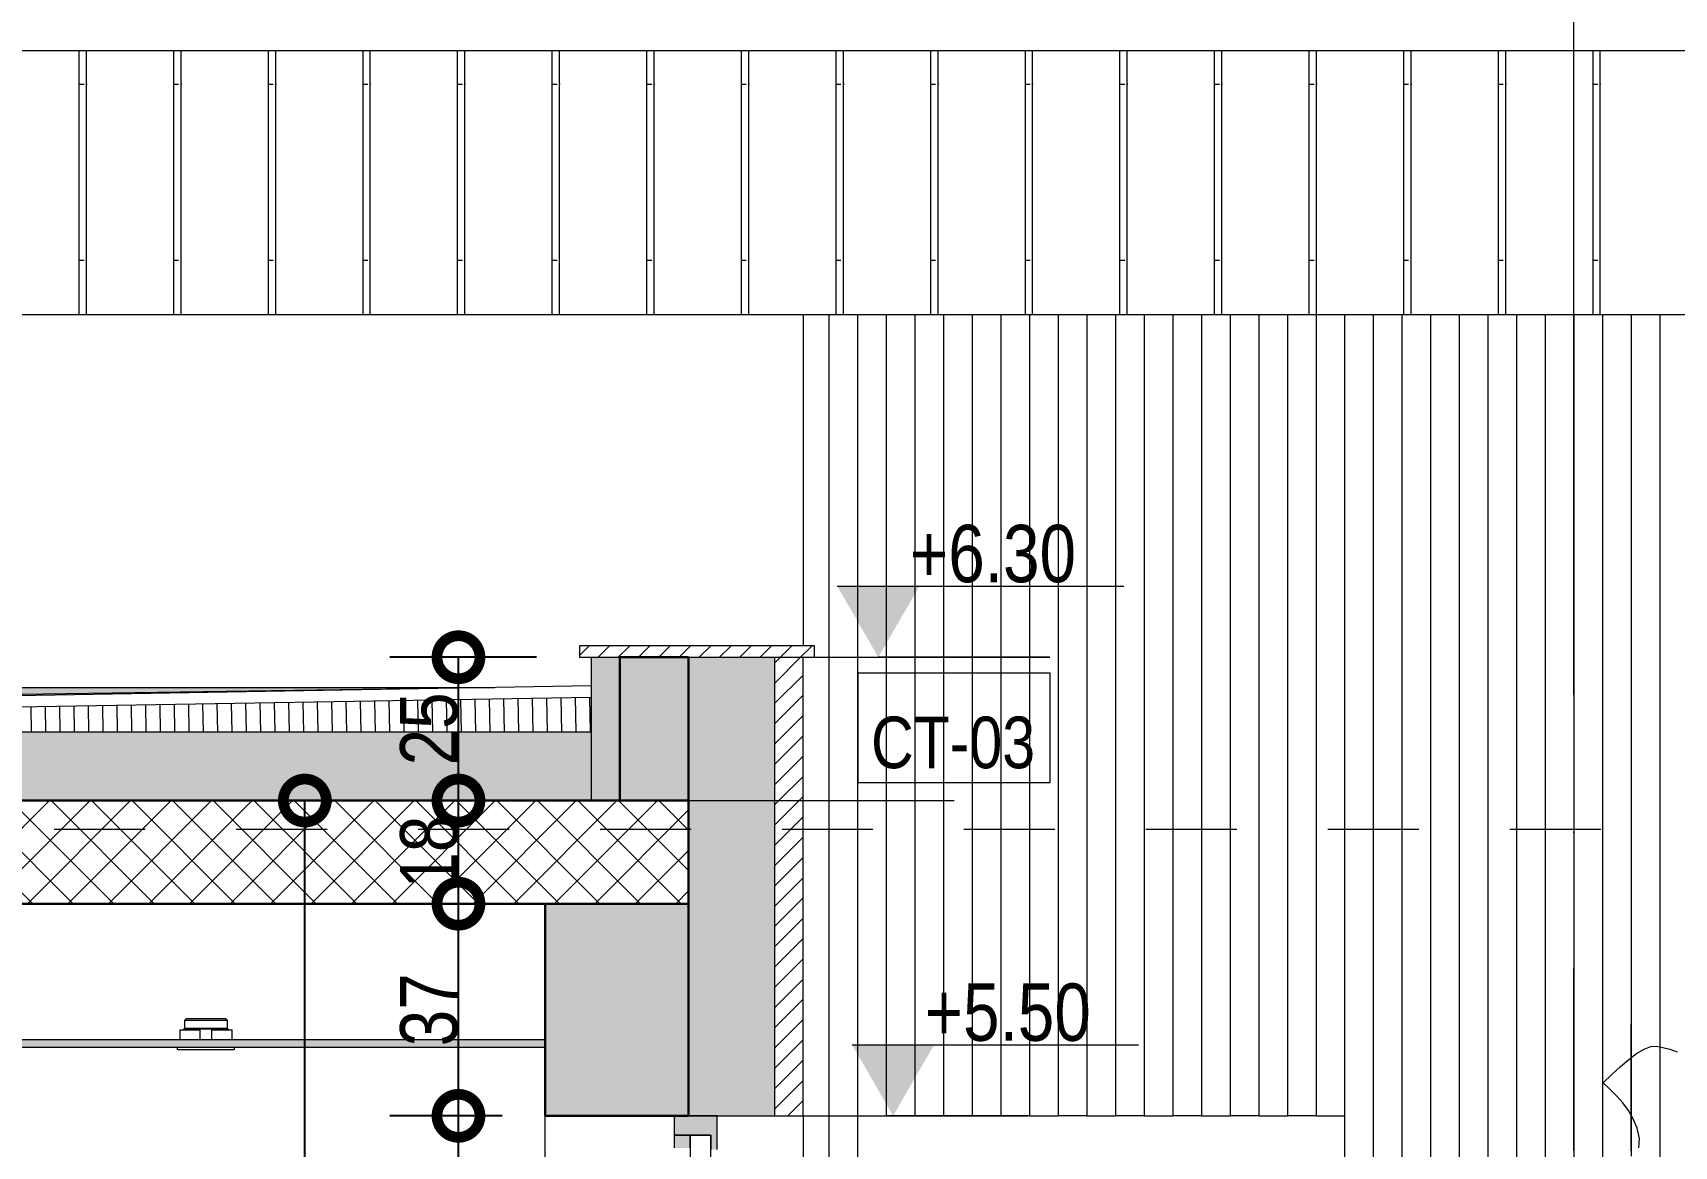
# Model space of a CAD drawing. Header units: centimetres. Extents: x 0 to 25250, y 0 to 2250.
# Drawn here: x 18786.9 to 19073.3, y 1935.1 to 2129.3 of the extents above; entities that cross this region are included whole.
import ezdxf

# ---------------------------------------------------------------- set-up
doc = ezdxf.new("R2010")
doc.units = ezdxf.units.CM
doc.linetypes.add('23-View-1$0$Dash', pattern=[31.75, 15.875, -15.875])
doc.linetypes.add('23-View-1$0$Dash dot', pattern=[79.375, 31.75, -23.8125, 0, -23.8125])
for name, color, linetype, lineweight in [('A-ANNO-DIMS', 7, 'Continuous', 9), ('A-ANNO-NOTE', 7, 'Continuous', 9), ('A-CLNG', 7, 'Continuous', 15), ('A-CLNG-PATT', 7, 'Continuous', 15), ('A-DETL', 7, 'Continuous', 9), ('A-FLOR-FNSH', 7, 'Continuous', 9), ('A-FLOR-LEVL', 7, 'Continuous', 9), ('A-FLOR-PATT', 7, 'Continuous', 9), ('A-GLAZ', 7, 'Continuous', 5), ('A-GLAZ-CWMG', 7, 'Continuous', 9), ('A-ROOF', 7, 'Continuous', 9), ('A-ROOF-FNSH', 7, 'Continuous', 9), ('A-ROOF-PATT', 7, 'Continuous', 9), ('A-WALL', 7, 'Continuous', 9), ('A-WALL-FNSH', 7, 'Continuous', 9), ('A-WALL-IDEN', 7, 'Continuous', 9), ('A-WALL-PATT', 7, 'Continuous', 9), ('E-LITE-EQPM', 7, 'Continuous', 9), ('G-ANNO-DIMS', 7, 'Continuous', 9), ('L-PLNT', 7, 'Continuous', 15), ('S-GRID', 7, 'Continuous', 9)]:
    doc.layers.add(name, color=color, linetype=linetype, lineweight=lineweight)
doc.styles.add('23-View-1$0$Arial Narrow_1', font='ARIALN.TTF', dxfattribs={"height": 10})
doc.styles.add('23-View-1$0$Arial Narrow_2', font='ARIALN.TTF', dxfattribs={"height": 9})
doc.dimstyles.new('23-View-1$0$TEC_DIM', dxfattribs={"dimscale": 30.48, "dimtxt": 10.23431, "dimasz": 0.492126, "dimexe": 0.393701, "dimexo": 0.246063, "dimgap": 0, "dimtad": 1, "dimdec": 0, "dimzin": 0, "dimdsep": 46, "dimtxsty": '23-View-1$0$Arial Narrow_1', "dimblk1": '23-View-1$0$_DotSmall', "dimblk2": '23-View-1$0$_DotSmall', "dimsah": 1, "dimcen": 0.09, "dimazin": 0, "dimtfac": 1, "dimtdec": 4, "dimtix": 1, "dimtmove": 0, "dimatfit": 3, "dimfxl": 1, "dimtvp": 1, "dimtolj": 1, "dimtzin": 0, "dimarcsym": 2})
pattern_1 = [(45, (18835.914, 1723.288), (-1.767767, 1.767767), [])]

# ---------------------------------------------------------------- blocks, each defined once
blk = doc.blocks.new('Rectangular Mullion - TEC_LAMEL-V2-Б-Б')
at = {"layer": 'A-GLAZ-CWMG', "color": 253, "true_color": 0xaaaaaa}
for p, q in [((-439.09, 689.76), (-434.09, 689.76)), ((-439.09, 689.76), (-439.09, 560.15)), ((-434.09, 689.76), (-434.09, 562.04)), ((-439.09, 550.12), (-439.09, 542.98))]:
    blk.add_line(p, q, dxfattribs=at)
at = {"layer": 'A-GLAZ-CWMG', "color": 254, "true_color": 0xd5d5d5}
for p, q in [((-434.09, 562.04), (-434.09, 551.12)), ((-439.09, 560.15), (-439.09, 551.29)), ((-439.09, 551.12), (-439.09, 550.12)), ((-434.09, 551.1), (-434.09, 547.52)), ((-434.09, 547.51), (-434.09, 402.95))]:
    blk.add_line(p, q, dxfattribs=at)
blk = doc.blocks.new('Rectangular Mullion - TEC_LAMEL-V3-Б-Б')
at = {"layer": 'A-GLAZ-CWMG', "color": 253, "true_color": 0xaaaaaa}
for p, q in [((-449.09, 689.76), (-444.09, 689.76)), ((-449.09, 689.76), (-449.09, 540.1)), ((-444.09, 689.76), (-444.09, 541.19))]:
    blk.add_line(p, q, dxfattribs=at)
blk = doc.blocks.new('Rectangular Mullion - TEC_LAMEL-V4-Б-Б')
at = {"layer": 'A-GLAZ-CWMG', "color": 253, "true_color": 0xaaaaaa}
for p, q in [((-459.09, 689.76), (-454.09, 689.76)), ((-459.09, 689.76), (-459.09, 537.97)), ((-454.09, 689.76), (-454.09, 539))]:
    blk.add_line(p, q, dxfattribs=at)
blk = doc.blocks.new('Rectangular Mullion - TEC_LAMEL-V5-Б-Б')
at = {"layer": 'A-GLAZ-CWMG', "color": 253, "true_color": 0xaaaaaa}
for p, q in [((-469.09, 689.76), (-464.09, 689.76)), ((-469.09, 689.76), (-469.09, 539.4)), ((-464.09, 689.76), (-464.09, 537.69))]:
    blk.add_line(p, q, dxfattribs=at)
blk = doc.blocks.new('Rectangular Mullion - TEC_LAMEL-V6-Б-Б')
at = {"layer": 'A-GLAZ-CWMG', "color": 253, "true_color": 0xaaaaaa}
for p, q in [((-479.09, 689.76), (-474.09, 689.76)), ((-479.09, 689.76), (-479.09, 536.9)), ((-474.09, 689.76), (-474.09, 539.3))]:
    blk.add_line(p, q, dxfattribs=at)
blk = doc.blocks.new('Planting_RPC_Tree_Deciduous - Blue_Berry_Elder-4_5_Meters-1824323-Б-Б')
at = {"layer": 'L-PLNT', "color": 253, "true_color": 0xaaaaaa}
for p, q in [((-439.09, 565.92), (-439.09, 566)), ((-439.09, 566), (-439.09, 565.89)), ((-439.09, 565.76), (-439.09, 565.92)), ((-439.09, 565.89), (-439.09, 565.51)), ((-439.09, 565.59), (-439.09, 565.76)), ((-439.09, 565.51), (-439.09, 565.59)), ((-439.09, 564.38), (-439.09, 565.51)), ((-439.09, 565.51), (-439.09, 564.76)), ((-439.09, 564.76), (-439.09, 563.88)), ((-439.09, 561.42), (-439.09, 564.38)), ((-439.09, 563.88), (-439.09, 563.07)), ((-439.09, 563.07), (-439.09, 562.23)), ((-439.09, 562.23), (-439.09, 561.26)), ((-439.09, 557.27), (-439.09, 561.42)), ((-438.14, 560.86), (-436.85, 561.64)), ((-436.85, 561.64), (-435.67, 562.09)), ((-435.67, 562.09), (-434.64, 562.14)), ((-434.64, 562.14), (-433.56, 561.94)), ((-433.56, 561.94), (-432.32, 561.62)), ((-432.32, 561.62), (-431.04, 561.19)), ((-442.47, 557.22), (-440.97, 558.58)), ((-440.97, 558.58), (-439.52, 559.82)), ((-439.52, 559.82), (-438.14, 560.86)), ((-439.09, 561.26), (-439.09, 560.06)), ((-439.09, 560.06), (-439.09, 558.52)), ((-439.09, 558.52), (-439.09, 556.53)), ((-443.99, 555.78), (-442.47, 557.22)), ((-442.79, 554.66), (-443.99, 555.78)), ((-439.09, 552.56), (-439.09, 557.27)), ((-439.09, 556.53), (-439.09, 554.13)), ((-441.63, 553.5), (-442.79, 554.66)), ((-440.54, 552.27), (-441.63, 553.5)), ((-439.09, 554.13), (-439.09, 551.55)), ((-439.56, 550.95), (-440.54, 552.27)), ((-438.73, 549.49), (-439.56, 550.95)), ((-439.09, 547.95), (-439.09, 552.56)), ((-439.09, 551.55), (-439.09, 548.95)), ((-439.09, 549.97), (-439.09, 550.12)), ((-439.09, 550.12), (-439.09, 548.54)), ((-439.09, 549.37), (-439.09, 549.97)), ((-439.09, 549.62), (-439.09, 549.7)), ((-439.09, 549.7), (-439.09, 549.43)), ((-439.09, 549.31), (-439.09, 549.62)), ((-439.09, 549.43), (-439.09, 549.37)), ((-439.09, 548.87), (-439.09, 549.31)), ((-439.09, 548.95), (-439.09, 546.51)), ((-439.09, 548.42), (-439.09, 548.87)), ((-439.09, 548.54), (-439.09, 546.84)), ((-439.09, 548.07), (-439.09, 548.42)), ((-439.09, 547.93), (-439.09, 548.07)), ((-439.09, 544.08), (-439.09, 547.95)), ((-439.09, 547.66), (-439.09, 547.93)), ((-439.09, 546.96), (-439.09, 547.66)), ((-438.07, 547.87), (-438.73, 549.49)), ((-437.63, 546.06), (-438.07, 547.87)), ((-439.09, 545.99), (-439.09, 546.96)), ((-439.09, 546.84), (-439.09, 545.08)), ((-439.09, 546.51), (-439.09, 544.41)), ((-439.09, 544.91), (-439.09, 545.99)), ((-439.09, 545.08), (-439.09, 543.28)), ((-439.09, 543.89), (-439.09, 544.91)), ((-437.76, 544.39), (-437.63, 546.06))]:
    blk.add_line(p, q, dxfattribs=at)
at = {"layer": 'L-PLNT', "color": 254, "true_color": 0xd5d5d5}
for p, q in [((-439.09, 552.5), (-439.09, 552.55)), ((-439.09, 552.55), (-439.09, 551.67)), ((-439.09, 551.85), (-439.09, 552.5)), ((-439.09, 551.29), (-439.09, 551.82)), ((-439.09, 551.65), (-439.09, 551.29)), ((-439.09, 550.9), (-439.09, 551.12)), ((-439.09, 551.12), (-439.09, 550.16)), ((-439.09, 550.12), (-439.09, 550.9))]:
    blk.add_line(p, q, dxfattribs=at)
blk = doc.blocks.new('Rectangular Mullion - TEC_LAMEL-V17-Б-Б')
at = {"layer": 'A-GLAZ-CWMG', "color": 253, "true_color": 0xaaaaaa}
for p, q in [((-489.09, 689.76), (-484.09, 689.76)), ((-489.09, 689.76), (-489.09, 522.18)), ((-484.09, 689.76), (-484.09, 532.04))]:
    blk.add_line(p, q, dxfattribs=at)
blk = doc.blocks.new('Rectangular Mullion - TEC_LAMEL-2496222-Б-Б')
at = {"layer": 'A-GLAZ-CWMG', "color": 253, "true_color": 0xaaaaaa}
for p, q in [((-499.09, 689.76), (-494.09, 689.76)), ((-499.09, 689.76), (-499.09, 550)), ((-494.09, 689.76), (-494.09, 550)), ((-494.09, 550), (-499.09, 550))]:
    blk.add_line(p, q, dxfattribs=at)
blk = doc.blocks.new('SINGLE - F - 160x252-2419523-Б-Б')
at = {"layer": 'A-GLAZ', "true_color": 0xc0c0c0}
h = blk.add_hatch(color=9, dxfattribs=at)
h.paths.add_polyline_path([(-606.09, 320), (-598.59, 320), (-598.59, 325.9), (-599.69, 325.9), (-599.69, 323.4), (-606.09, 323.4)])
h.paths.add_polyline_path([(-598.59, 544.1), (-598.59, 550), (-606.09, 550), (-606.09, 546.6), (-599.69, 546.6), (-599.69, 544.1)])
h = blk.add_hatch(color=9, dxfattribs=at)
h.paths.add_polyline_path([(-606.09, 323.4), (-603.29, 323.4), (-603.29, 325.6), (-606.09, 325.6)])
h.paths.add_polyline_path([(-606.09, 544.4), (-603.29, 544.4), (-603.29, 546.6), (-606.09, 546.6)])
at = {"layer": 'A-GLAZ'}
for p, q in [((-606.09, 550), (-606.09, 546.6)), ((-598.59, 550), (-606.09, 550)), ((-598.59, 544.1), (-598.59, 550)), ((-606.09, 546.6), (-606.09, 544.4)), ((-603.29, 546.6), (-606.09, 546.6)), ((-606.09, 546.6), (-599.69, 546.6)), ((-599.69, 546.6), (-603.29, 546.6)), ((-603.29, 546.6), (-603.29, 323.4)), ((-603.29, 544.4), (-603.29, 546.6)), ((-599.69, 323.4), (-599.69, 546.6)), ((-599.69, 546.6), (-599.69, 544.1))]:
    blk.add_line(p, q, dxfattribs=at)
blk = doc.blocks.new('Rectangular Mullion - TEC_LAMEL-V18-Б-Б')
at = {"layer": 'A-GLAZ-CWMG', "color": 253, "true_color": 0xaaaaaa}
for p, q in [((-579.09, 689.76), (-574.09, 689.76)), ((-579.09, 689.76), (-579.09, 462.09)), ((-574.09, 689.76), (-574.09, 496.4))]:
    blk.add_line(p, q, dxfattribs=at)
blk = doc.blocks.new('Spot Elevations - ELEVATION_PROJECT-150941-Б-Б')
at = {"layer": 'A-ANNO-NOTE'}
blk.add_hatch(color=256, dxfattribs=at).paths.add_polyline_path([(-428.74, 312.39), (-414.43, 312.39), (-421.59, 300)])
blk.add_line((-428.74, 312.39), (-378.74, 312.39), dxfattribs=at)
blk = doc.blocks.new('23-View-1$0$_DotSmall')
at = {"color": 0, "linetype": 'ByBlock', "const_width": 0.5}
blk.add_lwpolyline([(-0.0625, 0, 1), (0.0625, 0, 1)], format="xyb", close=True, dxfattribs=at)
blk = doc.blocks.new('*D3232')
at = {"layer": 'A-ANNO-DIMS', "color": 0, "lineweight": -2, "transparency": 16777216}
for p, q in [((18868.82, 1940.39), (18849.18, 1940.39)), ((18861.18, 1710.39), (18861.18, 1940.39)), ((18868.82, 1710.39), (18849.18, 1710.39))]:
    blk.add_line(p, q, dxfattribs=at)
at = {"layer": 'A-ANNO-DIMS', "color": 0, "lineweight": -2, "transparency": 16777216, "xscale": 15, "yscale": 15, "zscale": 15}
for p, rotation in [((18861.18, 1940.39), 90), ((18861.18, 1710.39), 270)]:
    blk.add_blockref('23-View-1$0$_DotSmall', p, dxfattribs=dict(at, rotation=rotation))
at = {"layer": 'A-ANNO-DIMS', "color": 0, "transparency": 16777216, "insert": (18856.07, 1825.39), "char_height": 10, "width": 22.8079, "attachment_point": 5, "rotation": 90, "style": '23-View-1$0$Arial Narrow_1'}
blk.add_mtext('\\A1;230', dxfattribs=at)
blk = doc.blocks.new('*D3233')
at = {"layer": 'A-ANNO-DIMS', "color": 0, "lineweight": -2, "transparency": 16777216}
for p, q in [((18861.18, 1940.39), (18861.18, 1977.39)), ((18866.03, 1977.39), (18873.18, 1977.39)), ((18868.82, 1940.39), (18849.18, 1940.39))]:
    blk.add_line(p, q, dxfattribs=at)
at = {"layer": 'A-ANNO-DIMS', "color": 0, "lineweight": -2, "transparency": 16777216, "xscale": 15, "yscale": 15, "zscale": 15}
for p, rotation in [((18861.18, 1977.39), 90), ((18861.18, 1940.39), 270)]:
    blk.add_blockref('23-View-1$0$_DotSmall', p, dxfattribs=dict(at, rotation=rotation))
at = {"layer": 'A-ANNO-DIMS', "color": 0, "transparency": 16777216, "insert": (18856.07, 1958.89), "char_height": 10, "width": 15.2053, "attachment_point": 5, "rotation": 90, "style": '23-View-1$0$Arial Narrow_1'}
blk.add_mtext('\\A1;37', dxfattribs=at)
blk = doc.blocks.new('*D3234')
at = {"layer": 'A-ANNO-DIMS', "color": 0, "lineweight": -2, "transparency": 16777216}
for p, q in [((18861.18, 1977.39), (18861.18, 1995.39)), ((18866.03, 1995.39), (18873.18, 1995.39)), ((18866.03, 1977.39), (18873.18, 1977.39))]:
    blk.add_line(p, q, dxfattribs=at)
at = {"layer": 'A-ANNO-DIMS', "color": 0, "lineweight": -2, "transparency": 16777216, "xscale": 15, "yscale": 15, "zscale": 15}
for p, rotation in [((18861.18, 1995.39), 90), ((18861.18, 1977.39), 270)]:
    blk.add_blockref('23-View-1$0$_DotSmall', p, dxfattribs=dict(at, rotation=rotation))
at = {"layer": 'A-ANNO-DIMS', "color": 0, "transparency": 16777216, "insert": (18856.07, 1986.39), "char_height": 10, "width": 15.2053, "attachment_point": 5, "rotation": 90, "style": '23-View-1$0$Arial Narrow_1'}
blk.add_mtext('\\A1;18', dxfattribs=at)
blk = doc.blocks.new('*D3235')
at = {"layer": 'A-ANNO-DIMS', "color": 0, "lineweight": -2, "transparency": 16777216}
for p, q in [((18874.82, 2020.39), (18849.18, 2020.39)), ((18861.18, 1995.39), (18861.18, 2020.39)), ((18866.03, 1995.39), (18873.18, 1995.39))]:
    blk.add_line(p, q, dxfattribs=at)
at = {"layer": 'A-ANNO-DIMS', "color": 0, "lineweight": -2, "transparency": 16777216, "xscale": 15, "yscale": 15, "zscale": 15}
for p, rotation in [((18861.18, 2020.39), 90), ((18861.18, 1995.39), 270)]:
    blk.add_blockref('23-View-1$0$_DotSmall', p, dxfattribs=dict(at, rotation=rotation))
at = {"layer": 'A-ANNO-DIMS', "color": 0, "transparency": 16777216, "insert": (18856.07, 2007.89), "char_height": 10, "width": 15.2053, "attachment_point": 5, "rotation": 90, "style": '23-View-1$0$Arial Narrow_1'}
blk.add_mtext('\\A1;25', dxfattribs=at)
blk = doc.blocks.new('*D3238')
at = {"layer": 'A-ANNO-DIMS', "color": 0, "lineweight": -2, "transparency": 16777216}
for p, q in [((18834.37, 1690.39), (18834.37, 1995.39)), ((18839.22, 1995.39), (18846.37, 1995.39)), ((18839.22, 1690.39), (18846.37, 1690.39))]:
    blk.add_line(p, q, dxfattribs=at)
at = {"layer": 'A-ANNO-DIMS', "color": 0, "lineweight": -2, "transparency": 16777216, "xscale": 15, "yscale": 15, "zscale": 15}
for p, rotation in [((18834.37, 1995.39), 90), ((18834.37, 1690.39), 270)]:
    blk.add_blockref('23-View-1$0$_DotSmall', p, dxfattribs=dict(at, rotation=rotation))
at = {"layer": 'A-ANNO-DIMS', "color": 0, "transparency": 16777216, "insert": (18829.27, 1842.89), "char_height": 10, "width": 22.8079, "attachment_point": 5, "rotation": 90, "style": '23-View-1$0$Arial Narrow_1'}
blk.add_mtext('\\A1;305', dxfattribs=at)
blk = doc.blocks.new('ClearAccent-RS060B-3D - 1xLED5-36-_830 IP44-1624049-Б-Б')
at = {"layer": 'E-LITE-EQPM', "lineweight": 5}
for p, q in [((-692.37, 565), (-692.37, 563.32)), ((-692.37, 565), (-688.84, 565)), ((-691.55, 565.24), (-691.79, 565)), ((-691.19, 567), (-691.55, 566.64)), ((-691.55, 566.64), (-691.55, 565.24)), ((-687.8, 566.64), (-691.55, 566.64)), ((-691.55, 565.24), (-687.8, 565.24)), ((-687.8, 565.24), (-691.55, 565.24)), ((-691.19, 567), (-687.8, 567)), ((-691.1, 565.24), (-691.1, 565)), ((-688.8, 563.25), (-688.8, 565.11)), ((-686.8, 565.11), (-688.8, 565.11)), ((-687.8, 567), (-684.41, 567)), ((-684.05, 566.64), (-687.8, 566.64)), ((-687.8, 565.24), (-684.05, 565.24)), ((-684.05, 565.24), (-687.8, 565.24)), ((-686.8, 565.11), (-686.8, 563.25)), ((-686.76, 565), (-683.23, 565)), ((-684.5, 565), (-684.5, 565.24)), ((-684.05, 566.64), (-684.41, 567)), ((-684.05, 565.24), (-684.05, 566.64)), ((-683.81, 565), (-684.05, 565.24)), ((-683.23, 563.32), (-683.23, 565)), ((-692.8, 562), (-692.8, 561.5)), ((-687.8, 561.5), (-692.67, 561.5)), ((-692.37, 563.32), (-692.3, 563.25)), ((-692.37, 563.32), (-688.84, 563.32)), ((-682.92, 561.5), (-687.8, 561.5)), ((-686.76, 563.32), (-683.23, 563.32)), ((-683.3, 563.25), (-683.23, 563.32)), ((-682.8, 561.5), (-682.8, 562))]:
    blk.add_line(p, q, dxfattribs=at)

msp = doc.modelspace()

# ---------------------------------------------------------------- hatches: boundary and pattern name
at = {"layer": 'A-CLNG-PATT', "true_color": 0xffff80}
h = msp.add_hatch(color=51, dxfattribs=at)
h.paths.add_polyline_path([(18575.23, 1952.39), (18678.77, 1952.39), (18678.76, 1953.64), (18293.32, 1953.64), (18293.32, 1952.39), (18562.83, 1952.39)])
h.paths.add_polyline_path([(18860.39, 1952.39), (18876.32, 1952.39), (18876.32, 1953.64), (18682.87, 1953.64), (18682.87, 1952.39), (18835.6, 1952.39)])
at = {"layer": 'A-FLOR-PATT'}
h = msp.add_hatch(dxfattribs=at)
h.set_pattern_fill('FP1_1', color=256, style=0, pattern_type=2)
h.set_pattern_definition([(45, (18835.914, 1723.288), (-3.535534, 3.535534), []), (135, (18835.914, 1723.288), (-3.535534, -3.535534), [])])
h.paths.add_polyline_path([(18463.64, 1977.39), (18901.32, 1977.39), (18901.32, 1995.39), (18268.32, 1995.39), (18268.32, 1977.39), (18460.54, 1977.39)])
at = {"layer": 'A-ROOF-PATT', "true_color": 0x8b8b8b}
h = msp.add_hatch(dxfattribs=at)
h.set_pattern_fill('FP1_5', color=252, style=0, pattern_type=2)
h.set_pattern_definition([(0, (19521.416, 1990.392), (16.51, 30.709), [0.8382, -15.672]), (90, (19504.906, 1990.392), (-16.51, 30.709), [30.709, 0]), (90, (19506.176, 1990.392), (-16.51, 30.709), [30.709, 0])])
h.paths.add_polyline_path([(18761.2, 2120.98), (19333.32, 2120.98), (19333.32, 2126.16), (18248.32, 2126.16), (18248.32, 2120.98), (18562.83, 2120.98)])
at = {"layer": 'A-ROOF-PATT', "true_color": 0xc0c0c0}
h = msp.add_hatch(dxfattribs=at)
h.set_pattern_fill('FP1_8', color=9, style=0, pattern_type=2)
h.set_pattern_definition([(0, (18835.914007, 2012.592904), (5.08, 0.0247), [0.4191, -3.391, 0.4191, -3.391, -20.32]), (0, (18835.914007, 2012.592904), (5.08, 0.0247), [-7.62, 0.4191, -7.201, 0.4191, -3.391, -8.89]), (0, (18835.914007, 2012.592904), (5.08, 0.0247), [-19.05, 0.4191, -2.121, 0.4191, -5.931]), (178.071, (18837.819007, 2012.604904), (-3.639598745, 0.073194162), [0.20967, -1.696, 0.20967, -1.696, -10.166]), (178.071, (18837.819007, 2012.604904), (-3.639598745, 0.073194162), [-3.812, 0.20967, -3.602, 0.20967, -1.696, -4.448]), (178.071, (18837.819007, 2012.604904), (-3.639598745, 0.073194162), [-9.53, 0.20967, -1.061, 0.20967, -2.967]), (181.929, (18838.454007, 2012.654904), (-1.440520752, -0.097904911), [0.20967, -1.696, 0.20967, -1.696, -10.166]), (181.929, (18838.454007, 2012.654904), (-1.440520752, -0.097904911), [-3.812, 0.20967, -3.602, 0.20967, -1.696, -4.448]), (181.929, (18838.454007, 2012.654904), (-1.440520752, -0.097904911), [-9.53, 0.20967, -1.061, 0.20967, -2.967])])
h.paths.add_polyline_path([(18662.02, 2012.7), (18700.99, 2012.7), (18864.43, 2015.1), (18595.32, 2015.1), (18595.32, 2012.7), (18612.42, 2012.7)])
h = msp.add_hatch(dxfattribs=at)
h.set_pattern_fill('FP1_9', color=9, style=0, pattern_type=2)
h.set_pattern_definition([(359.99837, (18835.923007, 2012.588904), (5.0800007018, 0.0245954797), [0.4191, -3.391, 0.4191, -3.391, -20.32]), (359.99837, (18835.923007, 2012.588904), (5.0800007018, 0.0245954797), [-7.62, 0.4191, -7.201, 0.4191, -3.391, -8.89]), (359.99837, (18835.923007, 2012.588904), (5.0800007018, 0.0245954797), [-19.05, 0.4191, -2.121, 0.4191, -5.931]), (178.066, (18837.828007, 2012.600904), (-3.639595719, 0.073411834), [0.20967, -1.696, 0.20967, -1.696, -10.166]), (178.066, (18837.828007, 2012.600904), (-3.639595719, 0.073411834), [-3.812, 0.20967, -3.603, 0.20967, -1.696, -4.448]), (178.066, (18837.828007, 2012.600904), (-3.639595719, 0.073411834), [-9.53, 0.20967, -1.061, 0.20967, -2.967]), (181.931, (18838.463007, 2012.649904), (-1.440513964, -0.098055137), [0.20967, -1.696, 0.20967, -1.696, -10.166]), (181.931, (18838.463007, 2012.649904), (-1.440513964, -0.098055137), [-3.812, 0.20967, -3.602, 0.20967, -1.696, -4.448]), (181.931, (18838.463007, 2012.649904), (-1.440513964, -0.098055137), [-9.53, 0.20967, -1.061, 0.20967, -2.967])])
h.paths.add_polyline_path([(18728.81, 2012.7), (18864.43, 2015.1), (18700.99, 2012.7), (18728.81, 2012.7)])
h = msp.add_hatch(dxfattribs=at)
h.set_pattern_fill('FP1_6', color=9, angle=-90, style=0, pattern_type=2)
h.set_pattern_definition([(270.9912, (18806.565, 2014.047), (2.499626, 0.043246), [])])
h.paths.add_polyline_path([(18884.32, 2007.39), (18884.32, 2013.39), (18728.81, 2010.7), (18587.62, 2010.66), (18496.97, 2010.22), (18383.63, 2010.22), (18285.32, 2013.39), (18285.32, 2007.39), (18860.39, 2007.39)])
at = {"layer": 'A-ROOF-PATT', "lineweight": 5, "true_color": 0xffff80}
msp.add_hatch(color=51, dxfattribs=at).paths.add_polyline_path([(18513.23, 1995.39), (18884.32, 1995.39), (18884.32, 2007.39), (18285.32, 2007.39), (18285.32, 1995.39), (18488.44, 1995.39)])
at = {"layer": 'A-WALL-PATT', "true_color": 0x8b8b8b}
h = msp.add_hatch(dxfattribs=at)
h.set_pattern_fill('FP1_16', color=252, style=0, pattern_type=2)
h.set_pattern_definition([(0, (18266.656, 1690.392), (16.51, 30.709), [0.8382, -15.672]), (90, (18250.146, 1690.392), (-16.51, 30.709), [30.709, 0]), (90, (18251.416, 1690.392), (-16.51, 30.709), [30.709, 0])])
h.paths.add_polyline_path([(18909.99, 2080.16), (19243.32, 2080.16), (19243.32, 2120.98), (18248.32, 2120.98), (18248.32, 2080.16), (18860.39, 2080.16)])
at = {"layer": 'A-WALL-PATT', "true_color": 0x787878}
h = msp.add_hatch(dxfattribs=at)
h.set_pattern_fill('FP1_4', color=8, style=0, pattern_type=2)
h.set_pattern_definition(pattern_1)
h.paths.add_polyline_path([(18882.32, 2020.39), (18923.32, 2020.39), (18923.32, 2022.39), (18882.32, 2022.39)])
at = {"layer": 'A-WALL-PATT', "true_color": 0xffff80}
msp.add_hatch(color=51, dxfattribs=at).paths.add_polyline_path([(18884.32, 1995.39), (18889.32, 1995.39), (18889.32, 2020.39), (18884.32, 2020.39), (18884.32, 1995.73)])
at = {"layer": 'A-WALL-PATT', "lineweight": 5, "true_color": 0x808080}
msp.add_hatch(color=8, dxfattribs=at).paths.add_polyline_path([(18889.32, 1995.39), (18901.32, 1995.39), (18901.32, 2020.39), (18889.32, 2020.39), (18889.32, 1995.73)])
at = {"layer": 'A-WALL-PATT', "lineweight": 5, "true_color": 0xffff80}
msp.add_hatch(color=51, dxfattribs=at).paths.add_polyline_path([(18916.32, 1995.39), (18916.32, 2020.39), (18901.32, 2020.39), (18901.32, 1995.39), (18909.99, 1995.39)])
at = {"layer": 'A-WALL-PATT', "true_color": 0x787878}
h = msp.add_hatch(dxfattribs=at)
h.set_pattern_fill('FP1_4', color=8, style=0, pattern_type=2)
h.set_pattern_definition(pattern_1)
h.paths.add_polyline_path([(18916.32, 1995.39), (18921.32, 1995.39), (18921.32, 2020.39), (18916.32, 2020.39), (18916.32, 1995.73)])
at = {"layer": 'A-WALL-PATT', "lineweight": 5, "true_color": 0xffff80}
h = msp.add_hatch(color=51, dxfattribs=at)
h.paths.add_polyline_path([(18909.99, 1698.39), (18916.32, 1698.39), (18916.32, 1710.39), (18901.32, 1710.39), (18901.32, 1698.39)])
h.paths.add_polyline_path([(18916.32, 1940.39), (18916.32, 1995.39), (18901.32, 1995.39), (18901.32, 1940.39), (18909.99, 1940.39)])
at = {"layer": 'A-WALL-PATT', "true_color": 0x787878}
h = msp.add_hatch(dxfattribs=at)
h.set_pattern_fill('FP1_4', color=8, style=0, pattern_type=2)
h.set_pattern_definition(pattern_1)
h.paths.add_polyline_path([(18921.32, 1698.39), (18921.32, 1710.39), (18916.32, 1710.39), (18916.32, 1698.39)])
h.paths.add_polyline_path([(18921.32, 1940.39), (18921.32, 1995.39), (18916.32, 1995.39), (18916.32, 1940.39)])
at = {"layer": 'A-WALL-PATT', "true_color": 0x808080}
h = msp.add_hatch(color=8, dxfattribs=at)
h.paths.add_polyline_path([(18901.32, 1690.39), (18901.32, 1710.39), (18876.32, 1710.39), (18876.32, 1690.39)])
h.paths.add_polyline_path([(18901.32, 1940.39), (18901.32, 1977.39), (18876.32, 1977.39), (18876.32, 1940.39)])

# ---------------------------------------------------------------- linework, layer by layer
at = {"layer": 'A-CLNG', "lineweight": 5}
for p, q in [((18876.32, 1953.64), (18685.32, 1953.64)), ((18876.32, 1952.39), (18876.32, 1953.64)), ((18682.87, 1952.39), (18876.32, 1952.39))]:
    msp.add_line(p, q, dxfattribs=at)
at = {"layer": 'A-DETL', "color": 7, "lineweight": 30}
msp.add_line((18876.32, 1977.39), (18901.32, 1977.39), dxfattribs=at)
at = {"layer": 'A-FLOR-FNSH', "lineweight": 30}
for p, q in [((18889.32, 1995.39), (18268.32, 1995.39)), ((18293.32, 1977.39), (18876.32, 1977.39))]:
    msp.add_line(p, q, dxfattribs=at)
at = {"layer": 'A-FLOR-LEVL', "linetype": '23-View-1$0$Dash'}
msp.add_line((18187.39, 1990.39), (19681.65, 1990.39), dxfattribs=at)
at = {"layer": 'A-ROOF'}
for p, q in [((19333.32, 2126.16), (18248.32, 2126.16)), ((18884.32, 2013.39), (18728.81, 2010.7)), ((18285.32, 2007.39), (18884.32, 2007.39))]:
    msp.add_line(p, q, dxfattribs=at)
at = {"layer": 'A-ROOF', "lineweight": 15}
msp.add_line((18700.99, 2012.7), (18864.43, 2015.1), dxfattribs=at)
at = {"layer": 'A-ROOF-FNSH'}
msp.add_line((18884.32, 2015.39), (18728.81, 2012.7), dxfattribs=at)
at = {"layer": 'A-WALL'}
for p, q in [((18248.32, 2080.16), (19243.32, 2080.16)), ((18921.32, 2080.16), (18921.32, 2022.39)), ((18882.32, 2022.39), (18882.32, 2020.39)), ((18923.32, 2022.39), (18882.32, 2022.39)), ((18923.32, 2020.39), (18923.32, 2022.39)), ((18882.32, 2020.39), (18923.32, 2020.39)), ((18884.32, 2020.39), (18884.32, 1995.39)), ((18916.32, 2020.39), (18916.32, 1940.39)), ((18595.32, 2015.1), (18864.43, 2015.1)), ((18864.43, 2015.1), (18867.45, 2015.1)), ((18876.32, 1710.39), (18876.32, 1940.39)), ((18901.32, 1940.39), (18916.32, 1940.39)), ((18921.32, 1940.39), (18921.32, 1710.39)), ((18930.82, 1940.39), (18935.82, 1940.39)), ((18940.82, 1940.39), (18945.82, 1940.39)), ((18950.82, 1940.39), (18955.82, 1940.39)), ((18960.82, 1940.39), (18965.82, 1940.39)), ((18970.82, 1940.39), (18975.82, 1940.39)), ((18980.82, 1940.39), (18985.82, 1940.39)), ((18990.82, 1940.39), (18995.82, 1940.39)), ((19000.82, 1940.39), (19005.82, 1940.39)), ((19010.82, 1940.39), (19015.82, 1940.39))]:
    msp.add_line(p, q, dxfattribs=at)
at = {"layer": 'A-WALL', "lineweight": 30}
for p, q in [((18901.32, 2020.39), (18889.32, 2020.39)), ((18889.32, 2020.39), (18889.32, 1995.39)), ((18901.32, 2020.39), (18901.32, 1940.39)), ((18889.32, 1995.39), (18901.32, 1995.39)), ((18876.32, 1977.39), (18876.32, 1940.39)), ((18876.32, 1940.39), (18901.32, 1940.39))]:
    msp.add_line(p, q, dxfattribs=at)
at = {"layer": 'A-WALL-FNSH'}
for p, q in [((18921.32, 1940.39), (18921.32, 2020.39)), ((18916.32, 1940.39), (18921.32, 1940.39))]:
    msp.add_line(p, q, dxfattribs=at)
at = {"layer": 'A-WALL-IDEN'}
msp.add_line((18898.82, 1995.39), (18947.67, 1995.39), dxfattribs=at)
at = {"layer": 'A-WALL-IDEN', "flags": 128}
msp.add_lwpolyline([(18930.94, 2017.66), (18964.39, 2017.66), (18964.39, 1998.46), (18930.94, 1998.46)], close=True, dxfattribs=at)
at = {"layer": 'G-ANNO-DIMS'}
for p, q in [((18921.32, 2020.39), (18964.4, 2020.39)), ((18964.4, 2020.39), (18934.44, 2020.39)), ((18921.32, 1940.39), (18960.52, 1940.39)), ((18960.52, 1940.39), (18937.02, 1940.39))]:
    msp.add_line(p, q, dxfattribs=at)
at = {"layer": 'S-GRID', "color": 1, "lineweight": 18, "true_color": 0xff0000}
msp.add_line((19055.82, 2040.16), (19055.82, 2165.16), dxfattribs=at)
at = {"layer": 'S-GRID', "color": 1, "linetype": '23-View-1$0$Dash dot', "lineweight": 18, "true_color": 0xff0000}
msp.add_line((19055.82, 1298.52), (19055.82, 2040.16), dxfattribs=at)

# ---------------------------------------------------------------- block references
at = {"layer": 'A-GLAZ'}
msp.add_blockref('SINGLE - F - 160x252-2419523-Б-Б', (19504.91, 1390.39), dxfattribs=at)
at = {"layer": 'A-GLAZ-CWMG', "color": 253, "true_color": 0xaaaaaa}
for name, p in [('Rectangular Mullion - TEC_LAMEL-V18-Б-Б', (19504.91, 1390.39)), ('Rectangular Mullion - TEC_LAMEL-2496222-Б-Б', (19434.91, 1390.39)), ('Rectangular Mullion - TEC_LAMEL-2496222-Б-Б', (19444.91, 1390.39)), ('Rectangular Mullion - TEC_LAMEL-2496222-Б-Б', (19454.91, 1390.39)), ('Rectangular Mullion - TEC_LAMEL-2496222-Б-Б', (19464.91, 1390.39)), ('Rectangular Mullion - TEC_LAMEL-2496222-Б-Б', (19474.91, 1390.39)), ('Rectangular Mullion - TEC_LAMEL-2496222-Б-Б', (19484.91, 1390.39)), ('Rectangular Mullion - TEC_LAMEL-2496222-Б-Б', (19494.91, 1390.39)), ('Rectangular Mullion - TEC_LAMEL-2496222-Б-Б', (19504.91, 1390.39)), ('Rectangular Mullion - TEC_LAMEL-V17-Б-Б', (19504.91, 1390.39)), ('Rectangular Mullion - TEC_LAMEL-V6-Б-Б', (19504.91, 1390.39)), ('Rectangular Mullion - TEC_LAMEL-V5-Б-Б', (19504.91, 1390.39)), ('Rectangular Mullion - TEC_LAMEL-V4-Б-Б', (19504.91, 1390.39)), ('Rectangular Mullion - TEC_LAMEL-V3-Б-Б', (19504.91, 1390.39)), ('Rectangular Mullion - TEC_LAMEL-V2-Б-Б', (19504.91, 1390.39))]:
    msp.add_blockref(name, p, dxfattribs=at)
at = {"layer": 'E-LITE-EQPM', "lineweight": 5}
msp.add_blockref('ClearAccent-RS060B-3D - 1xLED5-36-_830 IP44-1624049-Б-Б', (19504.91, 1390.39), dxfattribs=at)
at = {"layer": 'G-ANNO-DIMS'}
for p in [(19356.03, 1720.39), (19358.61, 1640.39)]:
    msp.add_blockref('Spot Elevations - ELEVATION_PROJECT-150941-Б-Б', p, dxfattribs=at)
at = {"layer": 'L-PLNT', "color": 253, "true_color": 0xaaaaaa}
msp.add_blockref('Planting_RPC_Tree_Deciduous - Blue_Berry_Elder-4_5_Meters-1824323-Б-Б', (19504.91, 1390.39), dxfattribs=at)

# ---------------------------------------------------------------- texts
at = {"layer": 'A-WALL-IDEN', "insert": (18947.49, 2005.47), "char_height": 9, "width": 28.45, "attachment_point": 5, "line_spacing_factor": 0.949189, "style": '23-View-1$0$Arial Narrow_2'}
msp.add_mtext('\\pt25.00002,50.00004,74.99997,99.99999,125.00001,150.00003,174.99996,199.99998,225,250.00002,275.00004,299.99997,324.99999,350.00001,375.00003,399.99996,424.99998,450,475.00002,500.00004,524.99997,549.99999,575.00001,600.00003,624.99996,649.99998,675,700.00002,725.00004,749.99997,774.99999,800.00001;{\\fArial Narrow|b0|i0|c204|p34;СТ}-03', dxfattribs=at)
at = {"layer": 'G-ANNO-DIMS', "char_height": 10, "width": 34.7536, "attachment_point": 1, "line_spacing_factor": 0.974696, "style": '23-View-1$0$Arial Narrow_1'}
for s, insert in [('+6.30', (18939.96, 2043.48)), ('+5.50', (18942.54, 1963.48))]:
    msp.add_mtext(s, dxfattribs=dict(at, insert=insert))

# ---------------------------------------------------------------- dimensions: what is measured, and where the dimension line sits
at = {"layer": 'A-ANNO-DIMS'}
for base, p1, p2, override, picture, middle in [((18861.18, 2020.39), (18858.53, 1995.39), (18882.32, 2020.39), {"dimpost": '<>', "dimfxl": 34.511263}, '*D3235', (18856.07, 2007.89)), ((18834.37, 1995.39), (18831.72, 1690.39), (18831.72, 1995.39), {"dimpost": '<>', "dimfxl": 305}, '*D3238', (18829.27, 1842.89)), ((18861.18, 1995.39), (18858.53, 1977.39), (18858.53, 1995.39), {"dimpost": '<>', "dimfxl": 18}, '*D3234', (18856.07, 1986.39)), ((18861.18, 1977.39), (18876.32, 1940.39), (18858.53, 1977.39), {"dimpost": '<>', "dimfxl": 41.055223}, '*D3233', (18856.07, 1958.89)), ((18861.18, 1940.39), (18876.32, 1710.39), (18876.32, 1940.39), {"dimpost": '<>', "dimfxl": 230}, '*D3232', (18856.07, 1825.39))]:
    dim = msp.add_linear_dim(base=base, p1=p1, p2=p2, angle=90, dimstyle='23-View-1$0$TEC_DIM', override=override, dxfattribs=at)
    dim.commit()
    dim.dimension.update_dxf_attribs({"geometry": picture, "text_midpoint": middle})

doc.saveas('drawing.dxf')
